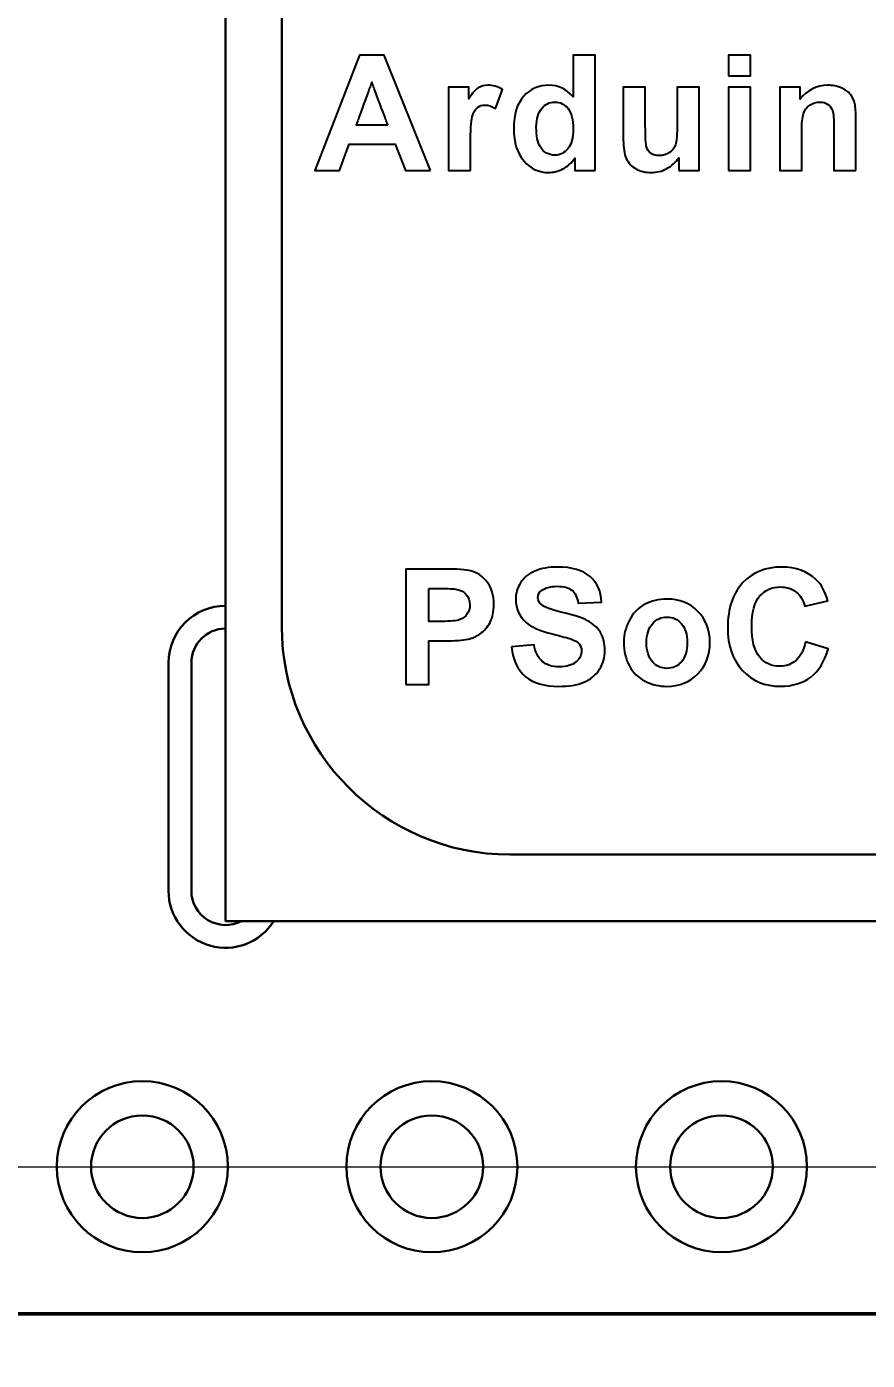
# Model space of a CAD drawing. Header units: millimetres. Extents: x 2926 to 3382, y -265 to 32.
# Drawn here: x 3041.61 to 3048.98, y -102.5 to -90.81 of the extents above; entities that cross this region are included whole.
import ezdxf

# ---------------------------------------------------------------- set-up
doc = ezdxf.new("R2010")
doc.units = ezdxf.units.MM
doc.linetypes.add('CENTER2', pattern=[28.575, 19.05, -3.175, 3.175, -3.175])
doc.layers.get('0').update_dxf_attribs({"lineweight": 30})
doc.layers.get('Defpoints').update_dxf_attribs({"lineweight": 15})
doc.layers.add('layer 1', color=7, linetype='Continuous')
for name, color, linetype, lineweight in [('标注', 3, 'Continuous', 15), ('点划线', 1, 'CENTER2', 20), ('粗线', 7, 'Continuous', 50)]:
    doc.layers.add(name, color=color, linetype=linetype, lineweight=lineweight)
doc.styles.get("Standard").update_dxf_attribs({"font": 'txt.shx', "bigfont": 'gbcbig.shx'})
doc.dimstyles.new('ISO-25', dxfattribs={"dimtxt": 3, "dimasz": 2.5, "dimexe": 1.25, "dimexo": 0.625, "dimtad": 1, "dimtoh": 1, "dimdsep": 46, "dimtxsty": 'Standard', "dimcen": 2.5, "dimadec": 0, "dimazin": 0, "dimtfac": 1, "dimtmove": 0, "dimatfit": 3, "dimfxl": 0, "dimarcsym": 0})

# ---------------------------------------------------------------- blocks, each defined once
blk = doc.blocks.new('*D93')
at = {"layer": 'Defpoints', "color": 0, "transparency": 16777216}
for p in [(3032.461, -100.805), (3057.861, -100.805), (3057.861, -106.994)]:
    blk.add_point(p, dxfattribs=at)
at = {"layer": '标注', "color": 0, "lineweight": -2, "transparency": 16777216}
for p, q in [((3032.461, -101.43), (3032.461, -108.244)), ((3057.861, -101.43), (3057.861, -108.244)), ((3034.961, -106.994), (3055.361, -106.994))]:
    blk.add_line(p, q, dxfattribs=at)
at = {"layer": '标注', "color": 0, "transparency": 16777216}
for points in [[(3034.961, -106.577), (3034.961, -107.41), (3032.461, -106.994)], [(3055.361, -106.577), (3055.361, -107.41), (3057.861, -106.994)]]:
    blk.add_solid(points, dxfattribs=at)
at = {"layer": '标注', "color": 0, "transparency": 16777216, "insert": (3045.161, -104.869), "char_height": 3, "attachment_point": 5}
blk.add_mtext('2.54x10', dxfattribs=at)
blk = doc.blocks.new('*D128')
at = {"layer": 'Defpoints', "color": 0, "transparency": 16777216}
for p in [(3024.011, -102.01), (3060.651, -102.01), (3060.651, -112.626)]:
    blk.add_point(p, dxfattribs=at)
at = {"layer": '标注', "color": 0, "lineweight": -2, "transparency": 16777216}
for p, q in [((3024.011, -102.635), (3024.011, -113.876)), ((3060.651, -102.635), (3060.651, -113.876)), ((3026.511, -112.626), (3058.151, -112.626))]:
    blk.add_line(p, q, dxfattribs=at)
at = {"layer": '标注', "color": 0, "transparency": 16777216}
for points in [[(3026.511, -112.21), (3026.511, -113.043), (3024.011, -112.626)], [(3058.151, -112.21), (3058.151, -113.043), (3060.651, -112.626)]]:
    blk.add_solid(points, dxfattribs=at)
at = {"layer": '标注', "color": 0, "transparency": 16777216, "insert": (3042.331, -110.501), "char_height": 3, "attachment_point": 5}
blk.add_mtext('36.64', dxfattribs=at)
blk = doc.blocks.new('*D130')
at = {"layer": 'Defpoints', "color": 0, "transparency": 16777216}
for p in [(3022.011, -99.595), (3062.651, -99.595), (3062.651, -118.799)]:
    blk.add_point(p, dxfattribs=at)
at = {"layer": '标注', "color": 0, "lineweight": -2, "transparency": 16777216}
for p, q in [((3022.011, -100.22), (3022.011, -120.049)), ((3062.651, -100.22), (3062.651, -120.049)), ((3024.511, -118.799), (3060.151, -118.799))]:
    blk.add_line(p, q, dxfattribs=at)
at = {"layer": '标注', "color": 0, "transparency": 16777216}
for points in [[(3024.511, -118.382), (3024.511, -119.216), (3022.011, -118.799)], [(3060.151, -118.382), (3060.151, -119.216), (3062.651, -118.799)]]:
    blk.add_solid(points, dxfattribs=at)
at = {"layer": '标注', "color": 0, "transparency": 16777216, "insert": (3042.331, -116.674), "char_height": 3, "attachment_point": 5}
blk.add_mtext('40.64', dxfattribs=at)

msp = doc.modelspace()

# ---------------------------------------------------------------- linework, layer by layer
for p, q in [((3043.351, -82.65), (3043.351, -98.65)), ((3042.851, -96.385), (3042.851, -98.385)), ((3043.051, -96.385), (3043.051, -98.385)), ((3043.351, -98.65), (3055.351, -98.65))]:
    msp.add_line(p, q)
for centre in [(3042.621, -100.805), (3042.621, -100.805), (3042.621, -100.805), (3042.621, -100.805), (3042.621, -100.805), (3042.621, -100.805), (3042.621, -100.805), (3042.621, -100.805), (3042.621, -100.805), (3042.621, -100.805), (3042.621, -100.805), (3042.621, -100.805), (3042.621, -100.805), (3042.621, -100.805), (3045.161, -100.805), (3045.161, -100.805), (3045.161, -100.805), (3045.161, -100.805), (3045.161, -100.805), (3045.161, -100.805), (3045.161, -100.805), (3045.161, -100.805), (3045.161, -100.805), (3047.701, -100.805), (3047.701, -100.805), (3047.701, -100.805), (3047.701, -100.805), (3047.701, -100.805), (3047.701, -100.805), (3047.701, -100.805), (3047.701, -100.805), (3047.701, -100.805), (3047.701, -100.805), (3047.701, -100.805), (3047.701, -100.805)]:
    msp.add_circle(centre, 0.75)
at = {"ltscale": 0.5}
for centre in [(3042.621, -100.805), (3042.621, -100.805), (3042.621, -100.805), (3042.621, -100.805), (3042.621, -100.805), (3042.621, -100.805), (3042.621, -100.805), (3042.621, -100.805), (3042.621, -100.805), (3042.621, -100.805), (3042.621, -100.805), (3042.621, -100.805), (3042.621, -100.805), (3042.621, -100.805), (3042.621, -100.805), (3042.621, -100.805), (3045.161, -100.805), (3045.161, -100.805), (3045.161, -100.805), (3045.161, -100.805), (3045.161, -100.805), (3045.161, -100.805), (3045.161, -100.805), (3045.161, -100.805), (3045.161, -100.805), (3045.161, -100.805), (3045.161, -100.805), (3047.701, -100.805), (3047.701, -100.805), (3047.701, -100.805), (3047.701, -100.805), (3047.701, -100.805), (3047.701, -100.805), (3047.701, -100.805), (3047.701, -100.805), (3047.701, -100.805), (3047.701, -100.805), (3047.701, -100.805), (3047.701, -100.805), (3047.701, -100.805), (3047.701, -100.805)]:
    msp.add_circle(centre, 0.45, dxfattribs=at)
for centre, radius, start, end in [((3043.351, -96.385), 0.5, 90, 180), ((3043.351, -96.385), 0.3, 90, 180), ((3043.351, -98.385), 0.5, 180, 327.9945), ((3043.351, -98.385), 0.3, 180, 297.9529)]:
    msp.add_arc(centre, radius, start, end)
msp.add_open_spline([(3045.844, -83.067), (3045.844, -83.067), (3056.844, -83.067), (3056.844, -83.067), (3056.844, -83.067), (3057.944, -83.067), (3058.844, -83.967), (3058.844, -85.067), (3058.844, -85.067), (3058.844, -85.067), (3058.844, -94.07), (3058.844, -94.07), (3058.844, -94.07), (3058.844, -94.07), (3054.844, -94.07), (3054.844, -94.07), (3054.844, -94.07), (3054.844, -94.07), (3054.844, -98.067), (3054.844, -98.067), (3054.844, -98.067), (3054.844, -98.067), (3045.844, -98.067), (3045.844, -98.067), (3045.844, -98.067), (3044.744, -98.067), (3043.844, -97.167), (3043.844, -96.067), (3043.844, -96.067), (3043.844, -96.067), (3043.844, -85.067), (3043.844, -85.067), (3043.844, -85.067), (3043.844, -83.967), (3044.744, -83.067), (3045.844, -83.067)], degree=3, knots=[0, 0, 0, 0, 0.1, 0.1, 0.1, 0.1, 0.2, 0.2, 0.2, 0.2, 0.3, 0.3, 0.3, 0.3, 0.4, 0.4, 0.4, 0.4, 0.5, 0.5, 0.5, 0.5, 0.6, 0.6, 0.6, 0.6, 0.7, 0.7, 0.7, 0.7, 0.8, 0.8, 0.8, 0.8, 1, 1, 1, 1])
at = {"layer": 'layer 1'}
msp.add_lwpolyline([(3044.774, -91.666), (3044.774, -91.666), (3044.774, -91.665), (3044.773, -91.664), (3044.772, -91.662), (3044.772, -91.66), (3044.771, -91.657), (3044.769, -91.654), (3044.768, -91.65), (3044.765, -91.642), (3044.761, -91.632), (3044.757, -91.62), (3044.752, -91.608), (3044.747, -91.594), (3044.741, -91.58), (3044.736, -91.564), (3044.73, -91.548), (3044.723, -91.531), (3044.717, -91.514), (3044.704, -91.479), (3044.691, -91.444), (3044.684, -91.427), (3044.678, -91.411), (3044.672, -91.395), (3044.666, -91.379), (3044.661, -91.364), (3044.656, -91.351), (3044.651, -91.338), (3044.647, -91.327), (3044.643, -91.317), (3044.64, -91.308), (3044.638, -91.305), (3044.637, -91.302), (3044.636, -91.299), (3044.635, -91.297), (3044.635, -91.295), (3044.634, -91.293), (3044.634, -91.293), (3044.634, -91.292), (3044.634, -91.293), (3044.633, -91.293), (3044.633, -91.295), (3044.632, -91.297), (3044.631, -91.299), (3044.63, -91.302), (3044.629, -91.305), (3044.628, -91.308), (3044.625, -91.317), (3044.621, -91.327), (3044.617, -91.338), (3044.612, -91.351), (3044.607, -91.364), (3044.602, -91.379), (3044.596, -91.395), (3044.59, -91.411), (3044.584, -91.427), (3044.578, -91.444), (3044.565, -91.479), (3044.553, -91.514), (3044.546, -91.531), (3044.54, -91.548), (3044.534, -91.564), (3044.529, -91.58), (3044.524, -91.594), (3044.519, -91.608), (3044.514, -91.62), (3044.51, -91.632), (3044.506, -91.642), (3044.503, -91.65), (3044.502, -91.654), (3044.501, -91.657), (3044.5, -91.66), (3044.499, -91.662), (3044.498, -91.664), (3044.498, -91.665), (3044.497, -91.666), (3044.497, -91.666), (3044.498, -91.666), (3044.5, -91.666), (3044.504, -91.666), (3044.509, -91.666), (3044.515, -91.666), (3044.523, -91.666), (3044.531, -91.666), (3044.54, -91.666), (3044.551, -91.666), (3044.561, -91.666), (3044.573, -91.666), (3044.585, -91.666), (3044.61, -91.666), (3044.636, -91.666), (3044.661, -91.666), (3044.686, -91.666), (3044.698, -91.666), (3044.71, -91.666), (3044.721, -91.666), (3044.731, -91.666), (3044.74, -91.666), (3044.748, -91.666), (3044.756, -91.666), (3044.762, -91.666), (3044.767, -91.666), (3044.771, -91.666), (3044.773, -91.666), (3044.774, -91.666)], close=True, dxfattribs=at)
for points, knots in [([(3045.148, -92.067), (3045.148, -92.067), (3044.928, -92.067), (3044.928, -92.067), (3044.928, -92.067), (3044.928, -92.067), (3044.84, -91.837), (3044.84, -91.837), (3044.84, -91.837), (3044.84, -91.837), (3044.435, -91.837), (3044.435, -91.837), (3044.435, -91.837), (3044.435, -91.837), (3044.351, -92.067), (3044.351, -92.067), (3044.351, -92.067), (3044.351, -92.067), (3044.135, -92.067), (3044.135, -92.067), (3044.135, -92.067), (3044.135, -92.067), (3044.527, -91.057), (3044.527, -91.057), (3044.527, -91.057), (3044.527, -91.057), (3044.743, -91.057), (3044.743, -91.057), (3044.743, -91.057), (3044.743, -91.057), (3045.148, -92.067), (3045.148, -92.067)], [0, 0, 0, 0, 0.111111, 0.111111, 0.111111, 0.111111, 0.222222, 0.222222, 0.222222, 0.222222, 0.333333, 0.333333, 0.333333, 0.333333, 0.444444, 0.444444, 0.444444, 0.444444, 0.555556, 0.555556, 0.555556, 0.555556, 0.666667, 0.666667, 0.666667, 0.666667, 0.777778, 0.777778, 0.777778, 0.777778, 1, 1, 1, 1]), ([(3046.594, -92.067), (3046.594, -92.067), (3046.415, -92.067), (3046.415, -92.067), (3046.415, -92.067), (3046.415, -92.067), (3046.415, -91.96), (3046.415, -91.96), (3046.415, -91.96), (3046.385, -92.001), (3046.349, -92.033), (3046.309, -92.054), (3046.309, -92.054), (3046.268, -92.075), (3046.227, -92.085), (3046.185, -92.085), (3046.185, -92.085), (3046.101, -92.085), (3046.029, -92.052), (3045.969, -91.984), (3045.969, -91.984), (3045.909, -91.916), (3045.879, -91.821), (3045.879, -91.699), (3045.879, -91.699), (3045.879, -91.575), (3045.908, -91.481), (3045.966, -91.416), (3045.966, -91.416), (3046.025, -91.351), (3046.099, -91.319), (3046.188, -91.319), (3046.188, -91.319), (3046.27, -91.319), (3046.341, -91.353), (3046.401, -91.421), (3046.401, -91.421), (3046.401, -91.421), (3046.401, -91.057), (3046.401, -91.057), (3046.401, -91.057), (3046.401, -91.057), (3046.594, -91.057), (3046.594, -91.057), (3046.594, -91.057), (3046.594, -91.057), (3046.594, -92.067), (3046.594, -92.067)], [0, 0, 0, 0, 0.076923, 0.076923, 0.076923, 0.076923, 0.153846, 0.153846, 0.153846, 0.153846, 0.230769, 0.230769, 0.230769, 0.230769, 0.307692, 0.307692, 0.307692, 0.307692, 0.384615, 0.384615, 0.384615, 0.384615, 0.461538, 0.461538, 0.461538, 0.461538, 0.538462, 0.538462, 0.538462, 0.538462, 0.615385, 0.615385, 0.615385, 0.615385, 0.692308, 0.692308, 0.692308, 0.692308, 0.769231, 0.769231, 0.769231, 0.769231, 0.846154, 0.846154, 0.846154, 0.846154, 1, 1, 1, 1]), ([(3047.764, -91.236), (3047.764, -91.236), (3047.764, -91.057), (3047.764, -91.057), (3047.764, -91.057), (3047.764, -91.057), (3047.957, -91.057), (3047.957, -91.057), (3047.957, -91.057), (3047.957, -91.057), (3047.957, -91.236), (3047.957, -91.236), (3047.957, -91.236), (3047.957, -91.236), (3047.764, -91.236), (3047.764, -91.236)], [0, 0, 0, 0, 0.2, 0.2, 0.2, 0.2, 0.4, 0.4, 0.4, 0.4, 0.6, 0.6, 0.6, 0.6, 1, 1, 1, 1]), ([(3045.499, -92.067), (3045.499, -92.067), (3045.306, -92.067), (3045.306, -92.067), (3045.306, -92.067), (3045.306, -92.067), (3045.306, -91.335), (3045.306, -91.335), (3045.306, -91.335), (3045.306, -91.335), (3045.485, -91.335), (3045.485, -91.335), (3045.485, -91.335), (3045.485, -91.335), (3045.485, -91.439), (3045.485, -91.439), (3045.485, -91.439), (3045.516, -91.389), (3045.544, -91.357), (3045.568, -91.342), (3045.568, -91.342), (3045.593, -91.327), (3045.621, -91.319), (3045.652, -91.319), (3045.652, -91.319), (3045.696, -91.319), (3045.739, -91.331), (3045.78, -91.356), (3045.78, -91.356), (3045.78, -91.356), (3045.72, -91.524), (3045.72, -91.524), (3045.72, -91.524), (3045.687, -91.503), (3045.657, -91.493), (3045.629, -91.493), (3045.629, -91.493), (3045.602, -91.493), (3045.579, -91.5), (3045.56, -91.515), (3045.56, -91.515), (3045.541, -91.53), (3045.526, -91.557), (3045.515, -91.596), (3045.515, -91.596), (3045.505, -91.635), (3045.499, -91.717), (3045.499, -91.841), (3045.499, -91.841), (3045.499, -91.841), (3045.499, -92.067), (3045.499, -92.067)], [0, 0, 0, 0, 0.071429, 0.071429, 0.071429, 0.071429, 0.142857, 0.142857, 0.142857, 0.142857, 0.214286, 0.214286, 0.214286, 0.214286, 0.285714, 0.285714, 0.285714, 0.285714, 0.357143, 0.357143, 0.357143, 0.357143, 0.428571, 0.428571, 0.428571, 0.428571, 0.5, 0.5, 0.5, 0.5, 0.571429, 0.571429, 0.571429, 0.571429, 0.642857, 0.642857, 0.642857, 0.642857, 0.714286, 0.714286, 0.714286, 0.714286, 0.785714, 0.785714, 0.785714, 0.785714, 0.857143, 0.857143, 0.857143, 0.857143, 1, 1, 1, 1]), ([(3047.327, -92.067), (3047.327, -92.067), (3047.327, -91.957), (3047.327, -91.957), (3047.327, -91.957), (3047.3, -91.996), (3047.265, -92.028), (3047.222, -92.051), (3047.222, -92.051), (3047.178, -92.074), (3047.132, -92.085), (3047.084, -92.085), (3047.084, -92.085), (3047.035, -92.085), (3046.99, -92.075), (3046.951, -92.053), (3046.951, -92.053), (3046.912, -92.031), (3046.884, -92.001), (3046.866, -91.962), (3046.866, -91.962), (3046.849, -91.922), (3046.84, -91.868), (3046.84, -91.799), (3046.84, -91.799), (3046.84, -91.799), (3046.84, -91.335), (3046.84, -91.335), (3046.84, -91.335), (3046.84, -91.335), (3047.033, -91.335), (3047.033, -91.335), (3047.033, -91.335), (3047.033, -91.335), (3047.033, -91.672), (3047.033, -91.672), (3047.033, -91.672), (3047.033, -91.775), (3047.037, -91.838), (3047.044, -91.861), (3047.044, -91.861), (3047.051, -91.885), (3047.064, -91.903), (3047.083, -91.917), (3047.083, -91.917), (3047.102, -91.93), (3047.126, -91.937), (3047.155, -91.937), (3047.155, -91.937), (3047.188, -91.937), (3047.218, -91.928), (3047.244, -91.91), (3047.244, -91.91), (3047.271, -91.892), (3047.289, -91.869), (3047.298, -91.842), (3047.298, -91.842), (3047.308, -91.815), (3047.313, -91.749), (3047.313, -91.644), (3047.313, -91.644), (3047.313, -91.644), (3047.313, -91.335), (3047.313, -91.335), (3047.313, -91.335), (3047.313, -91.335), (3047.506, -91.335), (3047.506, -91.335), (3047.506, -91.335), (3047.506, -91.335), (3047.506, -92.067), (3047.506, -92.067), (3047.506, -92.067), (3047.506, -92.067), (3047.327, -92.067), (3047.327, -92.067)], [0, 0, 0, 0, 0.05, 0.05, 0.05, 0.05, 0.1, 0.1, 0.1, 0.1, 0.15, 0.15, 0.15, 0.15, 0.2, 0.2, 0.2, 0.2, 0.25, 0.25, 0.25, 0.25, 0.3, 0.3, 0.3, 0.3, 0.35, 0.35, 0.35, 0.35, 0.4, 0.4, 0.4, 0.4, 0.45, 0.45, 0.45, 0.45, 0.5, 0.5, 0.5, 0.5, 0.55, 0.55, 0.55, 0.55, 0.6, 0.6, 0.6, 0.6, 0.65, 0.65, 0.65, 0.65, 0.7, 0.7, 0.7, 0.7, 0.75, 0.75, 0.75, 0.75, 0.8, 0.8, 0.8, 0.8, 0.85, 0.85, 0.85, 0.85, 0.9, 0.9, 0.9, 0.9, 1, 1, 1, 1]), ([(3047.764, -92.067), (3047.764, -92.067), (3047.764, -91.335), (3047.764, -91.335), (3047.764, -91.335), (3047.764, -91.335), (3047.957, -91.335), (3047.957, -91.335), (3047.957, -91.335), (3047.957, -91.335), (3047.957, -92.067), (3047.957, -92.067), (3047.957, -92.067), (3047.957, -92.067), (3047.764, -92.067), (3047.764, -92.067)], [0, 0, 0, 0, 0.2, 0.2, 0.2, 0.2, 0.4, 0.4, 0.4, 0.4, 0.6, 0.6, 0.6, 0.6, 1, 1, 1, 1]), ([(3048.881, -92.067), (3048.881, -92.067), (3048.687, -92.067), (3048.687, -92.067), (3048.687, -92.067), (3048.687, -92.067), (3048.687, -91.694), (3048.687, -91.694), (3048.687, -91.694), (3048.687, -91.615), (3048.683, -91.564), (3048.675, -91.541), (3048.675, -91.541), (3048.666, -91.517), (3048.653, -91.5), (3048.634, -91.487), (3048.634, -91.487), (3048.615, -91.474), (3048.593, -91.467), (3048.566, -91.467), (3048.566, -91.467), (3048.533, -91.467), (3048.502, -91.477), (3048.475, -91.495), (3048.475, -91.495), (3048.448, -91.513), (3048.43, -91.538), (3048.42, -91.568), (3048.42, -91.568), (3048.41, -91.598), (3048.405, -91.654), (3048.405, -91.736), (3048.405, -91.736), (3048.405, -91.736), (3048.405, -92.067), (3048.405, -92.067), (3048.405, -92.067), (3048.405, -92.067), (3048.212, -92.067), (3048.212, -92.067), (3048.212, -92.067), (3048.212, -92.067), (3048.212, -91.335), (3048.212, -91.335), (3048.212, -91.335), (3048.212, -91.335), (3048.391, -91.335), (3048.391, -91.335), (3048.391, -91.335), (3048.391, -91.335), (3048.391, -91.442), (3048.391, -91.442), (3048.391, -91.442), (3048.455, -91.36), (3048.536, -91.319), (3048.633, -91.319), (3048.633, -91.319), (3048.676, -91.319), (3048.715, -91.327), (3048.751, -91.342), (3048.751, -91.342), (3048.787, -91.358), (3048.814, -91.377), (3048.832, -91.401), (3048.832, -91.401), (3048.85, -91.425), (3048.863, -91.452), (3048.87, -91.482), (3048.87, -91.482), (3048.877, -91.513), (3048.881, -91.556), (3048.881, -91.612), (3048.881, -91.612), (3048.881, -91.612), (3048.881, -92.067), (3048.881, -92.067)], [0, 0, 0, 0, 0.05, 0.05, 0.05, 0.05, 0.1, 0.1, 0.1, 0.1, 0.15, 0.15, 0.15, 0.15, 0.2, 0.2, 0.2, 0.2, 0.25, 0.25, 0.25, 0.25, 0.3, 0.3, 0.3, 0.3, 0.35, 0.35, 0.35, 0.35, 0.4, 0.4, 0.4, 0.4, 0.45, 0.45, 0.45, 0.45, 0.5, 0.5, 0.5, 0.5, 0.55, 0.55, 0.55, 0.55, 0.6, 0.6, 0.6, 0.6, 0.65, 0.65, 0.65, 0.65, 0.7, 0.7, 0.7, 0.7, 0.75, 0.75, 0.75, 0.75, 0.8, 0.8, 0.8, 0.8, 0.85, 0.85, 0.85, 0.85, 0.9, 0.9, 0.9, 0.9, 1, 1, 1, 1]), ([(3046.077, -91.687), (3046.077, -91.765), (3046.088, -91.822), (3046.11, -91.857), (3046.11, -91.857), (3046.141, -91.908), (3046.184, -91.933), (3046.24, -91.933), (3046.24, -91.933), (3046.285, -91.933), (3046.323, -91.914), (3046.354, -91.876), (3046.354, -91.876), (3046.385, -91.838), (3046.401, -91.781), (3046.401, -91.705), (3046.401, -91.705), (3046.401, -91.621), (3046.386, -91.56), (3046.355, -91.523), (3046.355, -91.523), (3046.325, -91.486), (3046.286, -91.467), (3046.239, -91.467), (3046.239, -91.467), (3046.193, -91.467), (3046.155, -91.486), (3046.124, -91.522), (3046.124, -91.522), (3046.093, -91.559), (3046.077, -91.614), (3046.077, -91.687)], [0, 0, 0, 0, 0.111111, 0.111111, 0.111111, 0.111111, 0.222222, 0.222222, 0.222222, 0.222222, 0.333333, 0.333333, 0.333333, 0.333333, 0.444444, 0.444444, 0.444444, 0.444444, 0.555556, 0.555556, 0.555556, 0.555556, 0.666667, 0.666667, 0.666667, 0.666667, 0.777778, 0.777778, 0.777778, 0.777778, 1, 1, 1, 1]), ([(3044.931, -96.574), (3044.931, -96.574), (3044.931, -95.563), (3044.931, -95.563), (3044.931, -95.563), (3044.931, -95.563), (3045.258, -95.563), (3045.258, -95.563), (3045.258, -95.563), (3045.382, -95.563), (3045.463, -95.568), (3045.5, -95.578), (3045.5, -95.578), (3045.558, -95.594), (3045.607, -95.627), (3045.646, -95.677), (3045.646, -95.677), (3045.685, -95.728), (3045.704, -95.794), (3045.704, -95.874), (3045.704, -95.874), (3045.704, -95.936), (3045.693, -95.988), (3045.671, -96.031), (3045.671, -96.031), (3045.648, -96.073), (3045.619, -96.106), (3045.585, -96.13), (3045.585, -96.13), (3045.55, -96.154), (3045.515, -96.17), (3045.479, -96.178), (3045.479, -96.178), (3045.431, -96.188), (3045.36, -96.193), (3045.268, -96.193), (3045.268, -96.193), (3045.268, -96.193), (3045.135, -96.193), (3045.135, -96.193), (3045.135, -96.193), (3045.135, -96.193), (3045.135, -96.574), (3045.135, -96.574), (3045.135, -96.574), (3045.135, -96.574), (3044.931, -96.574), (3044.931, -96.574)], [0, 0, 0, 0, 0.076923, 0.076923, 0.076923, 0.076923, 0.153846, 0.153846, 0.153846, 0.153846, 0.230769, 0.230769, 0.230769, 0.230769, 0.307692, 0.307692, 0.307692, 0.307692, 0.384615, 0.384615, 0.384615, 0.384615, 0.461538, 0.461538, 0.461538, 0.461538, 0.538462, 0.538462, 0.538462, 0.538462, 0.615385, 0.615385, 0.615385, 0.615385, 0.692308, 0.692308, 0.692308, 0.692308, 0.769231, 0.769231, 0.769231, 0.769231, 0.846154, 0.846154, 0.846154, 0.846154, 1, 1, 1, 1]), ([(3045.858, -96.246), (3045.858, -96.246), (3046.057, -96.227), (3046.057, -96.227), (3046.057, -96.227), (3046.069, -96.293), (3046.093, -96.342), (3046.129, -96.373), (3046.129, -96.373), (3046.165, -96.404), (3046.215, -96.42), (3046.277, -96.42), (3046.277, -96.42), (3046.342, -96.42), (3046.391, -96.406), (3046.424, -96.378), (3046.424, -96.378), (3046.458, -96.35), (3046.474, -96.318), (3046.474, -96.281), (3046.474, -96.281), (3046.474, -96.257), (3046.467, -96.237), (3046.453, -96.22), (3046.453, -96.22), (3046.439, -96.203), (3046.415, -96.188), (3046.38, -96.176), (3046.38, -96.176), (3046.356, -96.168), (3046.302, -96.153), (3046.218, -96.132), (3046.218, -96.132), (3046.109, -96.105), (3046.032, -96.071), (3045.988, -96.032), (3045.988, -96.032), (3045.927, -95.976), (3045.896, -95.908), (3045.896, -95.828), (3045.896, -95.828), (3045.896, -95.776), (3045.91, -95.728), (3045.939, -95.683), (3045.939, -95.683), (3045.968, -95.638), (3046.01, -95.604), (3046.065, -95.58), (3046.065, -95.58), (3046.12, -95.557), (3046.186, -95.545), (3046.263, -95.545), (3046.263, -95.545), (3046.39, -95.545), (3046.485, -95.573), (3046.549, -95.629), (3046.549, -95.629), (3046.613, -95.685), (3046.646, -95.76), (3046.649, -95.854), (3046.649, -95.854), (3046.649, -95.854), (3046.445, -95.861), (3046.445, -95.861), (3046.445, -95.861), (3046.436, -95.809), (3046.417, -95.771), (3046.389, -95.749), (3046.389, -95.749), (3046.36, -95.726), (3046.318, -95.714), (3046.261, -95.714), (3046.261, -95.714), (3046.202, -95.714), (3046.156, -95.727), (3046.123, -95.751), (3046.123, -95.751), (3046.101, -95.767), (3046.09, -95.788), (3046.09, -95.814), (3046.09, -95.814), (3046.09, -95.838), (3046.101, -95.858), (3046.121, -95.875), (3046.121, -95.875), (3046.146, -95.897), (3046.209, -95.92), (3046.308, -95.943), (3046.308, -95.943), (3046.407, -95.967), (3046.48, -95.991), (3046.527, -96.016), (3046.527, -96.016), (3046.575, -96.041), (3046.612, -96.075), (3046.639, -96.119), (3046.639, -96.119), (3046.665, -96.162), (3046.679, -96.216), (3046.679, -96.28), (3046.679, -96.28), (3046.679, -96.338), (3046.663, -96.392), (3046.631, -96.442), (3046.631, -96.442), (3046.598, -96.493), (3046.553, -96.531), (3046.494, -96.555), (3046.494, -96.555), (3046.435, -96.58), (3046.362, -96.592), (3046.274, -96.592), (3046.274, -96.592), (3046.147, -96.592), (3046.049, -96.563), (3045.98, -96.504), (3045.98, -96.504), (3045.912, -96.445), (3045.871, -96.359), (3045.858, -96.246)], [0, 0, 0, 0, 0.032258, 0.032258, 0.032258, 0.032258, 0.064516, 0.064516, 0.064516, 0.064516, 0.096774, 0.096774, 0.096774, 0.096774, 0.129032, 0.129032, 0.129032, 0.129032, 0.16129, 0.16129, 0.16129, 0.16129, 0.193548, 0.193548, 0.193548, 0.193548, 0.225806, 0.225806, 0.225806, 0.225806, 0.258065, 0.258065, 0.258065, 0.258065, 0.290323, 0.290323, 0.290323, 0.290323, 0.322581, 0.322581, 0.322581, 0.322581, 0.354839, 0.354839, 0.354839, 0.354839, 0.387097, 0.387097, 0.387097, 0.387097, 0.419355, 0.419355, 0.419355, 0.419355, 0.451613, 0.451613, 0.451613, 0.451613, 0.483871, 0.483871, 0.483871, 0.483871, 0.516129, 0.516129, 0.516129, 0.516129, 0.548387, 0.548387, 0.548387, 0.548387, 0.580645, 0.580645, 0.580645, 0.580645, 0.612903, 0.612903, 0.612903, 0.612903, 0.645161, 0.645161, 0.645161, 0.645161, 0.677419, 0.677419, 0.677419, 0.677419, 0.709677, 0.709677, 0.709677, 0.709677, 0.741935, 0.741935, 0.741935, 0.741935, 0.774194, 0.774194, 0.774194, 0.774194, 0.806452, 0.806452, 0.806452, 0.806452, 0.83871, 0.83871, 0.83871, 0.83871, 0.870968, 0.870968, 0.870968, 0.870968, 0.903226, 0.903226, 0.903226, 0.903226, 0.935484, 0.935484, 0.935484, 0.935484, 1, 1, 1, 1]), ([(3048.439, -96.201), (3048.439, -96.201), (3048.637, -96.262), (3048.637, -96.262), (3048.637, -96.262), (3048.606, -96.373), (3048.556, -96.456), (3048.485, -96.51), (3048.485, -96.51), (3048.415, -96.564), (3048.325, -96.591), (3048.217, -96.591), (3048.217, -96.591), (3048.083, -96.591), (3047.972, -96.545), (3047.886, -96.453), (3047.886, -96.453), (3047.799, -96.361), (3047.756, -96.236), (3047.756, -96.077), (3047.756, -96.077), (3047.756, -95.909), (3047.8, -95.778), (3047.886, -95.685), (3047.886, -95.685), (3047.973, -95.592), (3048.087, -95.545), (3048.229, -95.545), (3048.229, -95.545), (3048.353, -95.545), (3048.453, -95.582), (3048.53, -95.655), (3048.53, -95.655), (3048.576, -95.698), (3048.611, -95.76), (3048.634, -95.841), (3048.634, -95.841), (3048.634, -95.841), (3048.432, -95.889), (3048.432, -95.889), (3048.432, -95.889), (3048.42, -95.837), (3048.395, -95.796), (3048.357, -95.765), (3048.357, -95.765), (3048.319, -95.735), (3048.273, -95.72), (3048.219, -95.72), (3048.219, -95.72), (3048.144, -95.72), (3048.083, -95.747), (3048.036, -95.801), (3048.036, -95.801), (3047.99, -95.854), (3047.966, -95.941), (3047.966, -96.062), (3047.966, -96.062), (3047.966, -96.189), (3047.989, -96.28), (3048.035, -96.334), (3048.035, -96.334), (3048.081, -96.389), (3048.141, -96.416), (3048.215, -96.416), (3048.215, -96.416), (3048.269, -96.416), (3048.316, -96.398), (3048.355, -96.364), (3048.355, -96.364), (3048.394, -96.329), (3048.422, -96.275), (3048.439, -96.201)], [0, 0, 0, 0, 0.052632, 0.052632, 0.052632, 0.052632, 0.105263, 0.105263, 0.105263, 0.105263, 0.157895, 0.157895, 0.157895, 0.157895, 0.210526, 0.210526, 0.210526, 0.210526, 0.263158, 0.263158, 0.263158, 0.263158, 0.315789, 0.315789, 0.315789, 0.315789, 0.368421, 0.368421, 0.368421, 0.368421, 0.421053, 0.421053, 0.421053, 0.421053, 0.473684, 0.473684, 0.473684, 0.473684, 0.526316, 0.526316, 0.526316, 0.526316, 0.578947, 0.578947, 0.578947, 0.578947, 0.631579, 0.631579, 0.631579, 0.631579, 0.684211, 0.684211, 0.684211, 0.684211, 0.736842, 0.736842, 0.736842, 0.736842, 0.789474, 0.789474, 0.789474, 0.789474, 0.842105, 0.842105, 0.842105, 0.842105, 0.894737, 0.894737, 0.894737, 0.894737, 1, 1, 1, 1]), ([(3045.135, -95.734), (3045.135, -95.734), (3045.135, -96.022), (3045.135, -96.022), (3045.135, -96.022), (3045.135, -96.022), (3045.247, -96.022), (3045.247, -96.022), (3045.247, -96.022), (3045.327, -96.022), (3045.38, -96.017), (3045.407, -96.006), (3045.407, -96.006), (3045.434, -95.995), (3045.456, -95.979), (3045.471, -95.956), (3045.471, -95.956), (3045.486, -95.933), (3045.494, -95.907), (3045.494, -95.877), (3045.494, -95.877), (3045.494, -95.84), (3045.483, -95.81), (3045.462, -95.786), (3045.462, -95.786), (3045.44, -95.762), (3045.413, -95.747), (3045.38, -95.741), (3045.38, -95.741), (3045.356, -95.736), (3045.307, -95.734), (3045.234, -95.734), (3045.234, -95.734), (3045.234, -95.734), (3045.135, -95.734), (3045.135, -95.734)], [0, 0, 0, 0, 0.1, 0.1, 0.1, 0.1, 0.2, 0.2, 0.2, 0.2, 0.3, 0.3, 0.3, 0.3, 0.4, 0.4, 0.4, 0.4, 0.5, 0.5, 0.5, 0.5, 0.6, 0.6, 0.6, 0.6, 0.7, 0.7, 0.7, 0.7, 0.8, 0.8, 0.8, 0.8, 1, 1, 1, 1]), ([(3046.845, -96.199), (3046.845, -96.134), (3046.861, -96.072), (3046.893, -96.012), (3046.893, -96.012), (3046.924, -95.951), (3046.969, -95.905), (3047.027, -95.874), (3047.027, -95.874), (3047.085, -95.842), (3047.15, -95.826), (3047.222, -95.826), (3047.222, -95.826), (3047.333, -95.826), (3047.423, -95.862), (3047.494, -95.934), (3047.494, -95.934), (3047.565, -96.006), (3047.6, -96.097), (3047.6, -96.207), (3047.6, -96.207), (3047.6, -96.318), (3047.564, -96.41), (3047.493, -96.483), (3047.493, -96.483), (3047.422, -96.556), (3047.332, -96.592), (3047.223, -96.592), (3047.223, -96.592), (3047.156, -96.592), (3047.092, -96.577), (3047.031, -96.546), (3047.031, -96.546), (3046.971, -96.516), (3046.924, -96.472), (3046.893, -96.413), (3046.893, -96.413), (3046.861, -96.354), (3046.845, -96.283), (3046.845, -96.199)], [0, 0, 0, 0, 0.090909, 0.090909, 0.090909, 0.090909, 0.181818, 0.181818, 0.181818, 0.181818, 0.272727, 0.272727, 0.272727, 0.272727, 0.363636, 0.363636, 0.363636, 0.363636, 0.454545, 0.454545, 0.454545, 0.454545, 0.545455, 0.545455, 0.545455, 0.545455, 0.636364, 0.636364, 0.636364, 0.636364, 0.727273, 0.727273, 0.727273, 0.727273, 0.818182, 0.818182, 0.818182, 0.818182, 1, 1, 1, 1]), ([(3047.044, -96.209), (3047.044, -96.282), (3047.061, -96.337), (3047.096, -96.376), (3047.096, -96.376), (3047.13, -96.415), (3047.172, -96.434), (3047.223, -96.434), (3047.223, -96.434), (3047.273, -96.434), (3047.316, -96.415), (3047.35, -96.376), (3047.35, -96.376), (3047.384, -96.337), (3047.401, -96.281), (3047.401, -96.207), (3047.401, -96.207), (3047.401, -96.136), (3047.384, -96.08), (3047.35, -96.042), (3047.35, -96.042), (3047.316, -96.003), (3047.273, -95.984), (3047.223, -95.984), (3047.223, -95.984), (3047.172, -95.984), (3047.13, -96.003), (3047.096, -96.042), (3047.096, -96.042), (3047.061, -96.08), (3047.044, -96.136), (3047.044, -96.209)], [0, 0, 0, 0, 0.111111, 0.111111, 0.111111, 0.111111, 0.222222, 0.222222, 0.222222, 0.222222, 0.333333, 0.333333, 0.333333, 0.333333, 0.444444, 0.444444, 0.444444, 0.444444, 0.555556, 0.555556, 0.555556, 0.555556, 0.666667, 0.666667, 0.666667, 0.666667, 0.777778, 0.777778, 0.777778, 0.777778, 1, 1, 1, 1])]:
    msp.add_open_spline(points, degree=3, knots=knots, dxfattribs=at)
at = {"layer": '点划线'}
msp.add_line((3031.218, -100.805), (3059.111, -100.805), dxfattribs=at)
at = {"layer": '粗线'}
msp.add_line((3024.511, -102.095), (3060.151, -102.095), dxfattribs=at)

# ---------------------------------------------------------------- dimensions: what is measured, and where the dimension line sits
at = {"layer": '标注'}
for base, p1, p2, picture, middle in [((3062.651, -118.799), (3022.011, -99.595), (3062.651, -99.595), '*D130', (3042.331, -116.674)), ((3060.651, -112.626), (3024.011, -102.01), (3060.651, -102.01), '*D128', (3042.331, -110.501))]:
    dim = msp.add_linear_dim(base=base, p1=p1, p2=p2, dimstyle='ISO-25', dxfattribs=at)
    dim.commit()
    dim.dimension.update_dxf_attribs({"geometry": picture, "text_midpoint": middle})
dim = msp.add_linear_dim(base=(3057.861, -106.994), p1=(3032.461, -100.805), p2=(3057.861, -100.805), text='2.54x10', dimstyle='ISO-25', dxfattribs=at)
dim.commit()
dim.dimension.update_dxf_attribs({"geometry": '*D93', "text_midpoint": (3045.161, -104.869)})

doc.saveas('drawing.dxf')
